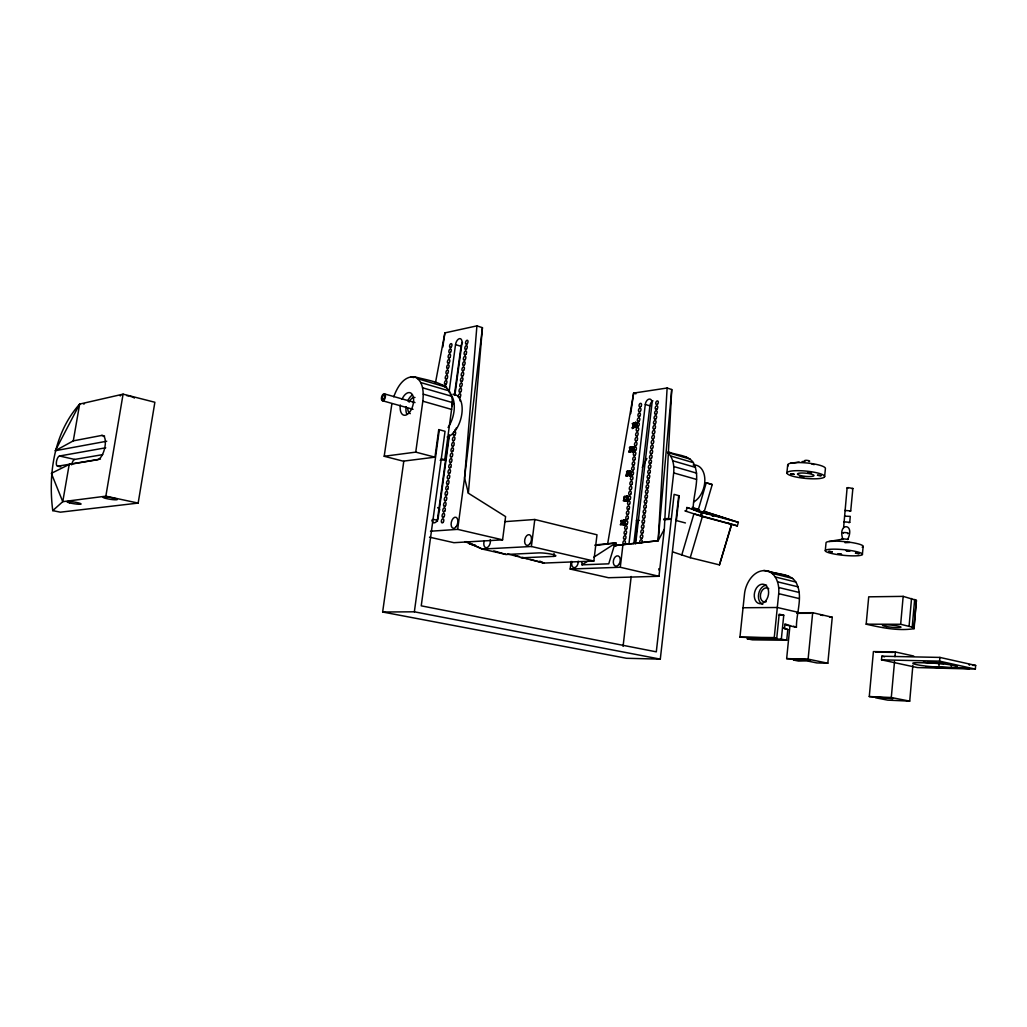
<?xml version="1.0" encoding="UTF-8"?>
<svg xmlns="http://www.w3.org/2000/svg" width="1027" height="1027" viewBox="0 0 1027 1027"><rect width="100%" height="100%" fill="white"/><g stroke="black" fill="none" stroke-linecap="round" stroke-linejoin="round"><path stroke-width="1.5" d="M787.799 629.538L784.487 628.806L784.898 624.75L796.426 627.317C796.233 612.503 803.692 595.981 795.848 582.052C789.84 572.963 777.208 574.761 768.196 571.089C754.832 567.738 745.499 582.617 744.472 594.222L739.941 637.228L776.746 638.126L779.185 614.185L783.755 615.224L781.342 639.115L786.721 640.27L787.799 629.538L783.485 627.882M776.746 638.126L774.242 637.587L778.71 593.67C779.506 585.12 776.887 574.671 768.196 571.089M615.879 546.043L615.905 542.924L595.018 544.939M635.841 425.499C633.261 429.35 636.573 418.22 635.841 425.499L636.766 425.781L636.945 423.56L635.212 422.559L634.416 426.654L636.278 427.36L634.532 426.898M636.252 426.873L635.662 425.91M703.007 516.504C698.784 517.454 701.236 510.098 704.086 512.845L692.044 508.943L693.174 509.251C693.071 494 700.979 477.144 693.366 462.651C687.82 454.537 676.446 455.474 668.295 451.803M663.93 518.815L668.513 518.507L673.686 472.908C674.328 465.68 673.237 457.554 667.563 452.458L690.26 459.146M634.866 427.142C636.689 427.091 637.395 421.84 635.212 422.559M628.986 475.796C635.084 468.633 623.915 471.342 629.91 476.053M635.264 425.73L635.803 427.425M622.478 523.513C621.566 521.472 624.788 518.006 624.609 521.729C625.315 526.556 619.474 523.244 625.173 524.065M633.158 424.549L634.25 425.525L632.696 425.165L633.518 423.291L632.35 423.702M632.324 423.715C637.587 420.467 629.089 431.674 633.569 427.745M571.102 561.435L570.165 569.048L608.485 577.726L658.975 576.275L664.315 529.239L671.735 389.528L667.126 388.013L633.62 393.097L607.727 543.347M440.185 460.301L444.742 459.737L451.598 409.414C456.437 383.122 435.692 382.352 414.651 376.858C403.521 375.677 396.961 387.821 393.765 396.794M581.808 561.653L582.014 564.837L608.741 563.823L614.287 545.632L658.14 540.728L667.126 388.013M391.878 403.739L384.201 456.27L415.742 452.124L422.829 401.198C423.689 392.763 423.676 380.914 414.651 376.858M627.317 475.719L626.393 475.462C629.782 471.252 627.523 468.736 626.008 475.373L626.868 476.284L626.008 475.373M630.385 450.096L631.31 450.365L630.347 451.649L629.41 451.379L631.181 448.029L630.758 447.181L629.551 447.515L629.474 448.17L631.091 447.464M633.081 451.97L631.438 450.866C637.138 451.546 631.592 448.76 631.31 447.413M632.683 426.937L633.454 425.653L632.696 425.165M626.74 499.995L626.162 496.015L627.882 495.861L626.509 496.529C626.162 497.736 628.858 498.891 626.752 500.573C622.824 499.828 630.86 500.508 626.136 500.162M633.145 451.431C632.388 450.301 632.439 448.748 632.016 447.04L633.736 446.848L632.362 447.541L632.208 448.773L634.237 449.377M825.284 550.588L826.055 542.654A18.666 2.914 5.6 0 1 829.02 541.486L842.846 539.136C837.121 522.242 855.85 522.782 847.622 539.534M429.504 537.16L453.921 542.692L502.588 539.83L505.592 516.594L468.376 493.217L482.433 327.677L476.913 325.867L464.551 477.94L457.657 529.367L430.467 531.229M975.355 669.103L975.65 665.432L939.898 657.421L881.846 656.214L881.513 659.847L917.304 667.563L975.355 669.103L939.577 661.157L881.513 659.847M931.45 663.006L918.703 662.697A16.175 1.515 5.8 0 0 916.328 664.585A16.175 1.515 5.8 0 0 938.871 667.101L951.272 667.422L951.477 664.995M938.871 667.101L939.179 663.481L943.826 663.596M939.577 661.157L939.898 657.421M624.121 522.332C623.607 516.35 622.246 528.507 624.121 522.332L625.058 522.563M629.05 472.625L629.448 475.244L630 471.573L628.563 474.012L627.253 473.627M630.052 475.54L631.091 472.754M913.683 656.035L895.39 651.978L873.412 651.58L869.266 696.55L893.066 698.553L875.569 697.782L887.687 700.132L909.717 701.133L912.862 665.368M614.287 545.632L658.14 540.728L671.735 389.528M909.717 701.133L891.295 697.526L894.543 661.401M894.966 656.689L895.39 651.978M914.094 628.665L912.207 627.15L900.666 624.275L903.169 596.366L868.714 596.828L866.172 624.185C881.718 627.69 898.227 631.207 914.094 628.665L916.366 600.333L903.169 596.366M909.075 626.265L911.54 598.497M912.207 627.15L914.659 599.447M913.914 627.972L916.366 600.333M625.007 520.188C620.847 521.177 626.675 527.762 622.567 524.258M862.385 554.49A18.679 2.837 5.6 0 0 835.734 549.175A18.679 2.837 5.6 0 0 833.423 553.874A18.679 2.837 5.6 0 0 862.385 554.49L863.142 546.531M789.981 625.443L786.656 658.628L806.079 659.527L810.444 660.425L793.396 660.014L798.505 661.067L806.67 660.836L816.876 662.941L827.826 663.224L832.255 617.253L812.678 612.708L797.376 612.772M849.74 511.228L850.715 510.971L852.872 488.48L848.071 487.607L847.108 487.889L843.616 527.57M848.726 522.64L849.74 522.371L850.253 516.363L844.605 516.183M827.826 663.224L808.108 659.129L812.678 612.708M824.604 476.695A18.961 3.672 5.5 0 0 797.157 470.674A18.961 3.672 5.5 0 0 795.501 476.887A18.961 3.672 5.5 0 0 824.604 476.695L825.4 468.659A18.948 3.749 5.5 0 0 816.683 464.474A18.948 3.749 5.5 0 0 797.697 462.574L790.52 463.254A18.948 3.749 5.5 0 0 788.197 465.886M786.887 472.882L787.709 464.859M686.37 511.356L686.806 507.518L689.322 508.211M403.778 461.341L382.647 612.015L626.47 658.281L660.297 659.141L678.719 495.63M633.839 543.668L649.898 405.883A5.019 3.197 -72.4 0 1 652.915 400.838M623.068 646.368L631.194 576.506M635.071 543.167L637.664 520.933M635.636 543.963L651.991 403.47A5.032 3.184 -72.4 0 0 649.205 399.079A5.032 3.184 -72.4 0 0 645.29 404.433L628.948 544.105M621.579 521.523C619.717 519.623 623.684 520.471 621.245 524.373C623.325 524.771 618.601 525.054 620.834 524.399L621.207 521.254L622.144 521.485M630.283 449.556L631.207 449.826L629.885 452.227L628.96 451.957L630.501 447.708L630.398 448.44M623.402 500.393L624.904 500.598M623.967 500.342L623.813 496.837L624.865 496.105L624.365 500.316L627.227 500.983M623.338 500.868L624.865 500.752L624.365 500.316M632.658 449.698L632.94 447.323L632.016 447.04M633.672 447.387L634.609 447.656L633.287 447.811L633.235 450.635L631.721 451.675M570.165 569.048L620.282 567.263L622.875 545.209M482.433 327.677L464.551 477.94L468.376 493.217M507.672 553.989L544.015 563.066L593.85 561.037L596.995 534.797L534.797 519.495L504.616 521.665M521.036 557.854L553.681 556.39L554.041 553.463M464.961 541.588L482.331 549.073L531.383 546.492L534.797 519.495M384.201 456.27L403.213 461.162L434.96 457.169L438.747 429.581L445.05 431.314L421.237 605.84L656.304 651.837L674.11 494.372L679.168 495.759L676.382 520.573L685.433 522.948M382.647 612.015L414.356 611.81L439.325 429.735M449.043 392.16L455.539 344.61A5.494 2.991 -73 0 1 459.454 338.653A5.494 2.991 -73 0 1 461.945 343.262L454.858 395.356M452.175 405.999L452.766 401.673M437.476 521.395A5.803 3.235 -76.5 0 1 437.361 520.291L448.773 436.475M454.37 395.356L461.033 346.343A5.482 3.004 -73 0 1 462.471 342.427M449.479 434.806L438.105 518.468A5.815 3.235 -76.5 0 1 434.703 522.756A5.815 3.235 -76.5 0 1 431.828 520.073M630.706 413.65L633.62 393.097L635.918 393.829M442.765 347.165L444.896 332.889L476.913 325.867M138.157 503.089L154.872 402.263L123.086 394.15L79.657 404.086C54.11 432.701 48.025 473.614 52.749 510.624L60.362 512.178L138.157 503.089L105.845 496.169L62.763 501.677L52.749 510.624M105.845 496.169L123.086 394.15M69.207 464.448L62.763 501.677L51.35 473.344L69.207 464.448L97.578 459.724A12.478 5.007 -76.3 0 0 104.985 446.629A12.478 5.007 -76.3 0 0 101.712 435.435L73.289 440.865L55.304 450.699L79.657 404.086L73.289 440.865M435.435 382.955L444.896 332.889M631.425 447.977L631.451 449.39L630.514 449.12M626.906 471.342C631.361 472.6 627.266 469.609 628.19 473.883M629.525 473.152L630.064 471.611M627.304 500.431L628.036 499.34M623.98 524.425L624.942 523.411L624.005 523.167M681.723 555.158L693.918 513.847L731.506 524.168L719.452 564.889L690.234 557.7L672.762 551.935M697.782 511.459L706.242 482.806L710.158 483.922L712.224 484.564L703.752 513.23M703.7 511.215L738.362 522.307L737.296 525.901L701.364 516.273L702.442 512.601L686.806 507.518M690.234 557.7L702.442 516.376M731.84 524.027L719.452 564.889M642.26 467.401L646.869 458.517M635.623 423.65C636.252 421.545 638.858 423.946 635.431 422.418M629.217 475.809L630.809 475.681L630.193 474.808M632.606 450.956L633.903 451.418L633.235 450.635M636.021 423.689L636.817 423.227M623.171 520.291L624.981 520.792L622.863 520.907M658.14 540.728L664.315 529.239M633.389 427.206L634.108 426.898M451.649 403.393L453.343 401.698M852.872 488.48L851.884 488.762M842.101 538.726L848.122 539.355M582.014 564.837L587.226 561.474M593.747 557.25L615.905 542.924L595.211 545.517M630.989 448.016L629.641 448.029M915.185 601.719L916.533 601.116M845.016 542.705L849.881 542.474M632.208 448.773L634.121 449.197L632.362 448.735M621.63 521.1L620.693 520.856M55.304 450.699L106.744 441.225M60.773 466.874L57.73 466.207A5.238 2.015 -76.5 0 1 56.498 461.47A5.238 2.015 -76.5 0 1 59.502 456.001L105.742 447.785M59.502 456.001L74.689 459.428L102.713 454.627M57.73 466.207L100.466 459.069M809.096 461.649C812.049 460.738 803.602 459.454 804.5 461.059M790.52 463.254L799.173 462.047M802.061 461.637L804.937 461.239M631.438 450.866L632.645 451.944M629.41 451.379L630.95 451.212L628.96 451.957M626.393 475.462L627.933 475.308L625.931 476.027M847.673 533.706C851.101 532.923 840.831 531.768 843.411 533.257M829.02 541.486L836.222 541.152A18.666 2.914 5.6 0 1 856.839 543.527A18.666 2.914 5.6 0 1 862.167 547.198M625.302 500.56L625.802 500.996L624.865 500.752M636.368 520.638L639.423 520.432M663.635 519.739L671.299 519.238L668.513 518.507M466.592 541.601L482.331 549.073L506.131 554.477L538.649 552.911A9.718 1.297 7.1 0 1 552.244 554.362A9.718 1.297 7.1 0 1 553.681 556.39M743.047 607.753L777.311 607.496L797.928 612.259M796.721 613.324L810.637 613.273M779.069 615.237L783.755 615.224M832.255 617.253L829.559 617.034M969.116 664.854L969.835 664.803L969.116 664.559M866.172 624.185L900.666 624.275M739.941 637.228L774.242 637.587M781.342 639.115L747.014 638.717L752.38 639.847L786.721 640.27M875.62 652.068L893.079 652.389M786.656 658.628L808.108 659.129M972.518 665.355L975.65 665.432M440.506 385.176L443.176 385.279M869.266 696.55L891.295 697.526M683.571 456.925L686.421 457.156M788.685 576.198L763.844 570.434M627.009 500.983L627.073 500.419M414.356 611.81L660.297 659.141M881.846 656.214L884.619 656.818M712.173 515.888L713.483 516.183M475.09 545.119L469.198 543.771L475.36 545.555M820.393 614.903L823.128 615.545M531.383 546.492L593.85 561.037M457.657 529.367L502.588 539.83M620.282 567.263L658.975 576.275M433.124 519.303L437.361 520.291M101.712 435.435L104.613 436.128M778.71 593.67L799.288 598.587M778.748 587.521L799.301 592.489M777.593 581.834L798.133 586.853M712.224 484.564L706.306 482.831M775.321 576.981L795.848 582.052M772.124 573.323L792.626 578.419M622.503 523.924L624.557 524.386M622.67 524.515L624.66 524.874M622.824 524.694L624.442 525.002M623.607 520.484L624.544 520.728M623.004 520.561L625.122 521.138M623.35 520.753L624.288 520.984M621.322 520.484L622.259 520.728M621.181 520.689L622.195 520.843M623.158 521.241L624.108 521.485M622.734 521.331L623.671 521.575M623.094 521.575L624.031 521.819M622.632 521.844L623.569 522.075M622.965 522.409L623.915 522.653L623.902 524.271M622.542 522.435L623.479 522.679M624.365 523.398L625.302 523.642M622.49 523.013L624.865 523.744M622.914 523.821L625.032 524.412M623.838 519.919L625.212 520.278M623.594 519.97L625.353 520.458M623.376 520.098L624.313 520.342M415.742 452.124L434.96 457.169M441.302 458.838L444.742 459.737M627.471 499.392L628.408 499.635M627.009 499.533L627.946 499.777M627.381 499.687L628.319 499.944M626.855 499.867L628.203 500.213M625.584 499.867L627.561 500.342M514.745 555.299L519.367 556.518M522.448 557.34L527.069 558.572M530.15 559.381L544.015 563.066L539.791 561.114M627.061 498.544L628.036 498.929M627.112 498.865L628.049 499.109M627.099 499.083L628.473 499.302M702.442 512.601L738.362 522.307M702.763 512.999L700.594 512.383M629.962 474.166L631.258 474.641M629.885 474.487L630.822 474.744M629.808 474.756L630.732 475.013M629.705 474.975L630.989 475.411M629.448 475.244L630.514 475.398M629.281 475.296L630.809 475.681M629.692 475.617L630.617 475.873M629.551 471.021L630.475 471.277M629.333 471.149L630.257 471.419M630.488 471.483L631.412 471.752M629.14 471.354L631.477 472.073M627.356 471.2L630.244 472.048M630.578 472.227L631.515 472.484M628.139 471.868L630.142 472.279M626.521 471.56L630.052 472.548L628.139 472.381M630.565 472.715L631.502 472.972M626.804 471.932L629.628 472.651M626.611 472.073L627.548 472.343M627.715 472.459L628.64 472.728M630.514 473.28L631.451 473.537M627.638 472.831L628.973 473.152M630.09 473.319L631.014 473.588M627.497 473.203L629.435 473.742M630.424 473.871L631.361 474.127M627.869 473.331L628.806 473.588M382.442 400.723L413.047 409.324M384.406 393.88A3.556 1.849 -74.5 0 1 384.457 399.49A3.556 1.849 -74.5 0 1 381.402 398.54A3.556 1.849 -74.5 0 1 384.406 393.88L414.985 402.584M694.303 510.137L697.461 511.035M422.829 401.198L451.598 409.414M673.686 472.908L696.486 479.416M423.278 394.15L451.996 402.456M673.828 466.566L696.601 473.139M493.82 550.908L506.131 554.477M422.585 387.795L451.264 396.165M630.732 448.388L631.656 448.658M633.389 449.325L634.314 449.608M672.788 460.789L695.536 467.426M630.655 448.76L631.99 449.081M632.362 449.248L633.787 449.672M632.016 449.325L634.339 449.89M632.979 449.826L634.314 450.275M632.953 450.044L633.89 450.314M633.325 450.327L634.262 450.596M632.863 450.481L633.8 450.763M632.709 450.827L634.057 451.187M629.923 450.108L630.848 450.378M631.785 451.071L632.927 451.418M629.5 450.712L630.796 451.071M632.606 451.521L633.543 451.79M631.361 451.521L633.312 451.906M629.038 451.315L629.962 451.585M632.362 447.541L633.287 447.811M630.385 447.143L631.836 447.541M629.936 447.284L632.041 447.849M631.169 447.785L632.093 448.054M629.551 447.515L632.118 448.298M629.821 447.875L631.656 448.324M631.169 448.311L632.093 448.581M693.366 508.326L698.655 509.893M410.684 376.716L413.676 377.589M418.105 378.847L446.681 387.282M420.813 382.583L449.454 390.992M670.644 455.975L693.366 462.651M633.184 426.616L636.034 427.425M633.068 426.744L633.993 427.027M632.94 426.847L634.391 427.219M633.094 427.309L634.018 427.579M632.645 427.463L633.8 427.694M632.183 427.45L633.338 427.758M634.699 423.368L636.971 424.138M634.07 423.394L634.994 423.676M636.445 424.048L637.318 424.896L635.97 424.677M633.633 423.612L634.558 423.894M633.633 423.779L634.519 424.228M633.543 424.112L634.468 424.395M633.479 424.254L634.404 424.536M636.316 425.204L637.241 425.473M633.377 424.369L634.519 424.883M632.76 424.652L634.481 425.152M634.737 425.627L636.612 426.372M633.441 425.473L634.365 425.756M634.737 425.935L635.662 426.218M633.454 425.653L636.522 426.59M633.441 425.884L636.393 426.757M633.402 426.115L634.327 426.398M634.891 426.552L636.098 426.924M633.351 426.308L635.341 426.937M635.572 426.95L636.496 427.232M635.674 422.354L637.189 422.88M635.02 422.752L637.356 423.458M634.853 423.021L636.945 423.56M635.199 423.188L637.382 423.856M705.279 513.346L707.372 513.988M698.848 509.649L696.113 508.878L699.567 510.021M811.561 463.832L814.129 464.64M455.539 344.61L461.033 346.343M645.29 404.433L649.898 405.883M703.572 511.395L706.627 512.357M693.546 509.366L720.838 517.146L716.807 515.657M699.117 511.934L698.09 511.6M728.567 523.346L731.224 524.065M692.198 507.377L698.155 509.302M704.073 511.485L732.277 520.471M732.829 524.45L737.296 525.901M684.868 510.881L701.364 516.273M844.476 522.191L843.732 521.755L849.74 522.371M845.657 510.804L844.939 510.38L850.715 510.971M712.16 515.528L713.483 516.003M847.814 488.351L847.108 487.889M793.55 626.226L796.426 627.317M784.936 623.851L790.674 626.034M632.902 448.735L633.98 449.069M437.682 507.595L439.826 509.931M693.186 465.013A19.718 13.094 -74.1 0 1 704.843 479.75A19.718 13.094 -74.1 0 1 693.649 502.023M71.659 464.846A5.212 2.041 -76.5 0 1 74.689 459.428M83.88 404.176A7.112 1.22 9.9 0 1 84.445 403.637M120.236 395.96A7.163 1.297 9.8 0 1 120.878 395.395M126.706 395.626A7.163 1.297 9.8 0 1 128.542 395.947M130.313 396.345A7.163 1.297 9.8 0 1 131.854 396.794M133.086 397.256A7.163 1.297 9.8 0 1 134.306 398.091M931.117 662.993A16.304 1.528 5.8 0 1 954.006 665.535A16.304 1.528 5.8 0 1 951.272 667.422M939.179 663.481A16.175 1.54 5.8 0 1 923.389 662.133M766.181 601.745A7.15 5.071 -77.1 0 1 760.571 594.094A7.15 5.071 -77.1 0 1 768.761 588.779M762.74 604.389A9.885 7.009 -77.1 0 1 758.671 593.773A9.885 7.009 -77.1 0 1 766.566 585.172M490.277 539.534A5.456 3.171 -76.9 0 1 486.837 547.673A5.456 3.171 -76.9 0 1 484.141 541.178M402.006 399.246A11.682 6.201 -74.5 0 1 412.918 395.793A11.682 6.201 -74.5 0 1 407.629 414.176A11.682 6.201 -74.5 0 1 400.337 405.023M410.299 413.637A8.421 4.493 -74.4 0 1 407.77 408.425M409.105 402.173A8.421 4.493 -74.4 0 1 414.959 397.462M406.885 414.292A11.656 6.213 -74.4 0 1 406.101 406.641M407.77 400.877A11.656 6.213 -74.4 0 1 412.456 394.946M450.044 393.893A22.183 12.119 -74.4 0 1 448.08 427.502M452.381 405.37A2.093 1.155 -74.2 0 1 453.549 403.277M452.946 394.304A22.106 12.157 -74.4 0 1 461.842 413.842A22.106 12.157 -74.4 0 1 447.117 437.066M456.36 427.874A2.093 1.155 -74.6 0 1 454.576 430.056M459.647 399.233A2.08 1.155 -74.1 0 1 460.019 400.877M444.344 386.55A2.054 1.117 -73.9 0 1 445.692 385.895A2.054 1.117 -73.9 0 1 446.167 387.603M578.24 561.23A5.109 3.184 -77 0 1 574.337 567.687A5.109 3.184 -77 0 1 571.975 561.487M639.757 542.615A1.913 1.245 -76.1 0 1 640.412 540.112A1.913 1.245 -76.1 0 1 642.08 540.356A1.913 1.245 -76.1 0 1 641.708 542.911M658.885 568.663A5.161 3.402 -76.9 0 1 658.859 569.972M790.585 473.819L794.038 474.256L790.585 473.819M800.187 476.733L803.627 477.17L800.187 476.733M807.902 472.292L811.381 472.741L807.902 472.292M817.518 475.244L820.984 475.681L817.518 475.244M828.866 551.396L832.242 551.82L828.866 551.396M838.109 553.874L841.472 554.298L838.109 553.874M846.248 550.69L849.663 551.127L846.248 550.69M855.504 553.194L858.906 553.617L855.504 553.194M925.635 666.972L969.527 668.474L925.635 666.972M945.148 663.07L928.113 662.274L945.148 663.07M69.592 502.871A7.176 0.86 8.9 0 0 81.043 504.103A7.176 0.86 8.9 0 0 71.492 501.677A7.176 0.86 8.9 0 0 69.592 502.871M105.588 498.365A7.228 0.911 8.9 0 0 117.232 499.61A7.228 0.911 8.9 0 0 107.745 497.119A7.228 0.911 8.9 0 0 105.588 498.365M886.262 626.534A9.384 1.066 5.7 0 0 900.961 627.227A9.384 1.066 5.7 0 0 887.764 624.852A9.384 1.066 5.7 0 0 886.262 626.534M765.77 600.769A9.911 7.009 -77.1 0 0 764.229 584.466A9.911 7.009 -77.1 0 0 754.319 596.648A9.911 7.009 -77.1 0 0 765.77 600.769M801.291 475.732A8.293 1.605 5.5 0 0 813.975 475.629A8.293 1.605 5.5 0 0 801.92 472.998A8.293 1.605 5.5 0 0 801.291 475.732M529.958 543.694A5.482 3.286 -76.7 0 0 529.573 534.772A5.482 3.286 -76.7 0 0 524.617 541.627A5.482 3.286 -76.7 0 0 529.958 543.694M384.047 398.617A2.131 1.104 -74.5 0 0 384.008 395.254A2.131 1.104 -74.5 0 0 382.211 398.04A2.131 1.104 -74.5 0 0 384.047 398.617M450.417 352.441A2.054 1.104 -73.2 0 0 450.879 349.026A2.054 1.104 -73.2 0 0 448.863 351.106A2.054 1.104 -73.2 0 0 450.417 352.441M449.698 357.704A2.054 1.117 -73.3 0 0 450.16 354.289A2.054 1.117 -73.3 0 0 448.144 356.356A2.054 1.117 -73.3 0 0 449.698 357.704M451.135 347.177A2.054 1.104 -73.1 0 0 451.598 343.763A2.054 1.104 -73.1 0 0 449.582 345.842A2.054 1.104 -73.1 0 0 451.135 347.177M466.438 349.18A2.08 1.143 -73 0 0 466.9 345.727A2.08 1.143 -73 0 0 464.846 347.832A2.08 1.143 -73 0 0 466.438 349.18M467.157 343.852A2.08 1.13 -72.9 0 0 467.619 340.399A2.08 1.13 -72.9 0 0 465.565 342.517A2.08 1.13 -72.9 0 0 467.157 343.852M455.089 434.78A2.093 1.155 -74.7 0 0 455 431.456A2.093 1.155 -74.7 0 0 453.177 434.164A2.093 1.155 -74.7 0 0 455.089 434.78M454.345 440.198A2.093 1.155 -74.8 0 0 454.268 436.873A2.093 1.155 -74.8 0 0 452.445 439.569A2.093 1.155 -74.8 0 0 454.345 440.198M460.199 396.987A2.08 1.155 -73.9 0 0 460.109 393.713A2.08 1.155 -73.9 0 0 458.286 396.435A2.08 1.155 -73.9 0 0 460.199 396.987M460.635 391.967A2.08 1.143 -73.8 0 0 461.11 388.488A2.08 1.143 -73.8 0 0 459.043 390.555A2.08 1.143 -73.8 0 0 460.635 391.967M461.367 386.601A2.08 1.143 -73.7 0 0 461.829 383.122A2.08 1.143 -73.7 0 0 459.775 385.189A2.08 1.143 -73.7 0 0 461.367 386.601M462.086 381.235A2.08 1.143 -73.6 0 0 462.561 377.756A2.08 1.143 -73.6 0 0 460.507 379.836A2.08 1.143 -73.6 0 0 462.086 381.235M462.818 375.882A2.08 1.143 -73.5 0 0 463.293 372.403A2.08 1.143 -73.5 0 0 461.226 374.483A2.08 1.143 -73.5 0 0 462.818 375.882M463.536 370.529A2.08 1.143 -73.4 0 0 464.011 367.063A2.08 1.143 -73.4 0 0 461.957 369.142A2.08 1.143 -73.4 0 0 463.536 370.529M464.987 359.848A2.08 1.143 -73.2 0 0 465.462 356.382A2.08 1.143 -73.2 0 0 463.395 358.474A2.08 1.143 -73.2 0 0 464.987 359.848M464.268 365.188A2.08 1.143 -73.3 0 0 464.73 361.722A2.08 1.143 -73.3 0 0 462.676 363.802A2.08 1.143 -73.3 0 0 464.268 365.188M465.719 354.508A2.08 1.143 -73.1 0 0 466.181 351.041A2.08 1.143 -73.1 0 0 464.127 353.147A2.08 1.143 -73.1 0 0 465.719 354.508M456.309 526.504A5.674 3.197 -76.5 0 0 456.065 517.313A5.674 3.197 -76.5 0 0 451.11 524.438A5.674 3.197 -76.5 0 0 456.309 526.504M443.24 522.23A2.105 1.181 -76.6 0 0 443.163 518.828A2.105 1.181 -76.6 0 0 441.328 521.472A2.105 1.181 -76.6 0 0 443.24 522.23M449.184 478.312A2.093 1.168 -75.6 0 0 449.107 474.949A2.093 1.168 -75.6 0 0 447.271 477.619A2.093 1.168 -75.6 0 0 449.184 478.312M449.929 472.856A2.093 1.168 -75.5 0 0 449.839 469.493A2.093 1.168 -75.5 0 0 448.016 472.176A2.093 1.168 -75.5 0 0 449.929 472.856M448.44 483.781A2.093 1.168 -75.7 0 0 448.363 480.418A2.093 1.168 -75.7 0 0 446.54 483.088A2.093 1.168 -75.7 0 0 448.44 483.781M447.708 489.263A2.105 1.168 -75.9 0 0 447.618 485.887A2.105 1.168 -75.9 0 0 445.795 488.544A2.105 1.168 -75.9 0 0 447.708 489.263M450.66 467.401A2.093 1.168 -75.4 0 0 450.583 464.05A2.093 1.168 -75.4 0 0 448.76 466.72A2.093 1.168 -75.4 0 0 450.66 467.401M451.405 461.945A2.093 1.168 -75.3 0 0 451.315 458.594A2.093 1.168 -75.3 0 0 449.492 461.277A2.093 1.168 -75.3 0 0 451.405 461.945M452.137 456.502A2.093 1.168 -75.2 0 0 452.06 453.164A2.093 1.168 -75.2 0 0 450.237 455.847A2.093 1.168 -75.2 0 0 452.137 456.502M453.613 445.628A2.093 1.155 -74.9 0 0 453.523 442.303A2.093 1.155 -74.9 0 0 451.7 444.986A2.093 1.155 -74.9 0 0 453.613 445.628M452.881 451.058A2.093 1.168 -75.1 0 0 452.791 447.721A2.093 1.168 -75.1 0 0 450.969 450.417A2.093 1.168 -75.1 0 0 452.881 451.058M443.985 516.722A2.105 1.181 -76.4 0 0 443.908 513.32A2.105 1.181 -76.4 0 0 442.072 515.965A2.105 1.181 -76.4 0 0 443.985 516.722M444.73 511.215A2.105 1.181 -76.3 0 0 444.652 507.813A2.105 1.181 -76.3 0 0 442.817 510.47A2.105 1.181 -76.3 0 0 444.73 511.215M445.474 505.72A2.105 1.168 -76.2 0 0 445.397 502.331A2.105 1.168 -76.2 0 0 443.561 504.976A2.105 1.168 -76.2 0 0 445.474 505.72M446.219 500.226A2.105 1.168 -76.1 0 0 446.142 496.837A2.105 1.168 -76.1 0 0 444.306 499.494A2.105 1.168 -76.1 0 0 446.219 500.226M446.963 494.744A2.105 1.168 -76 0 0 446.873 491.355A2.105 1.168 -76 0 0 445.05 494.026A2.105 1.168 -76 0 0 446.963 494.744M448.966 362.98A2.054 1.117 -73.4 0 0 449.441 359.553A2.054 1.117 -73.4 0 0 447.425 361.62A2.054 1.117 -73.4 0 0 448.966 362.98M448.247 368.257A2.054 1.117 -73.5 0 0 448.709 364.829A2.054 1.117 -73.5 0 0 446.706 366.896A2.054 1.117 -73.5 0 0 448.247 368.257M447.528 373.546A2.054 1.117 -73.6 0 0 447.99 370.105A2.054 1.117 -73.6 0 0 445.975 372.172A2.054 1.117 -73.6 0 0 447.528 373.546M446.796 378.835A2.054 1.117 -73.7 0 0 447.271 375.394A2.054 1.117 -73.7 0 0 445.256 377.448A2.054 1.117 -73.7 0 0 446.796 378.835M446.077 384.124A2.054 1.117 -73.8 0 0 446.54 380.683A2.054 1.117 -73.8 0 0 444.524 382.737A2.054 1.117 -73.8 0 0 446.077 384.124M625.469 538.79A1.9 1.22 -76.1 0 0 625.276 535.709A1.9 1.22 -76.1 0 0 623.492 538.084A1.9 1.22 -76.1 0 0 625.469 538.79M630.129 499.173A1.887 1.207 -75 0 0 629.923 496.131A1.887 1.207 -75 0 0 628.139 498.519A1.887 1.207 -75 0 0 630.129 499.173M631.862 484.397A1.887 1.207 -74.6 0 0 631.656 481.368A1.887 1.207 -74.6 0 0 629.872 483.768A1.887 1.207 -74.6 0 0 631.862 484.397M631.284 489.314A1.887 1.207 -74.7 0 0 631.091 486.284A1.887 1.207 -74.7 0 0 629.294 488.672A1.887 1.207 -74.7 0 0 631.284 489.314M626.059 533.822A1.9 1.22 -76 0 0 625.867 530.741A1.9 1.22 -76 0 0 624.069 533.116A1.9 1.22 -76 0 0 626.059 533.822M630.706 494.244A1.887 1.207 -74.9 0 0 630.501 491.201A1.887 1.207 -74.9 0 0 628.717 493.589A1.887 1.207 -74.9 0 0 630.706 494.244M629.551 504.103A1.887 1.207 -75.1 0 0 629.346 501.06A1.887 1.207 -75.1 0 0 627.561 503.448A1.887 1.207 -75.1 0 0 629.551 504.103M628.96 509.045A1.887 1.207 -75.3 0 0 628.768 505.99A1.887 1.207 -75.3 0 0 626.983 508.378A1.887 1.207 -75.3 0 0 628.96 509.045M640.732 406.628A1.874 1.181 -72.5 0 0 641.105 403.483A1.874 1.181 -72.5 0 0 639.064 405.318A1.874 1.181 -72.5 0 0 640.732 406.628M624.891 543.771A1.9 1.22 -76.3 0 0 624.698 540.677A1.9 1.22 -76.3 0 0 622.901 543.039A1.9 1.22 -76.3 0 0 624.891 543.771M638.46 426.025A1.874 1.194 -73 0 0 638.833 422.88A1.874 1.194 -73 0 0 636.779 424.703A1.874 1.194 -73 0 0 638.46 426.025M639.025 421.173A1.874 1.181 -72.9 0 0 639.397 418.015A1.874 1.181 -72.9 0 0 637.343 419.85A1.874 1.181 -72.9 0 0 639.025 421.173M639.603 416.32A1.874 1.181 -72.8 0 0 639.962 413.162A1.874 1.181 -72.8 0 0 637.921 414.998A1.874 1.181 -72.8 0 0 639.603 416.32M628.383 514.001A1.887 1.207 -75.4 0 0 628.19 510.933A1.887 1.207 -75.4 0 0 626.393 513.32A1.887 1.207 -75.4 0 0 628.383 514.001M637.318 435.769A1.874 1.194 -73.3 0 0 637.69 432.598A1.874 1.194 -73.3 0 0 635.636 434.421A1.874 1.194 -73.3 0 0 637.318 435.769M637.883 430.891A1.874 1.194 -73.1 0 0 638.255 427.733A1.874 1.194 -73.1 0 0 636.201 429.556A1.874 1.194 -73.1 0 0 637.883 430.891M636.74 440.634A1.874 1.194 -73.4 0 0 637.112 437.476A1.874 1.194 -73.4 0 0 635.058 439.286A1.874 1.194 -73.4 0 0 636.74 440.634M636.175 445.513A1.874 1.194 -73.5 0 0 636.535 442.355A1.874 1.194 -73.5 0 0 634.493 444.152A1.874 1.194 -73.5 0 0 636.175 445.513M634.737 459.865A1.887 1.194 -73.9 0 0 634.545 456.848A1.887 1.194 -73.9 0 0 632.76 459.262A1.887 1.194 -73.9 0 0 634.737 459.865M635.315 454.961A1.887 1.194 -73.8 0 0 635.11 451.957A1.887 1.194 -73.8 0 0 633.325 454.383A1.887 1.194 -73.8 0 0 635.315 454.961M635.597 450.404A1.887 1.194 -73.7 0 0 635.97 447.233A1.887 1.194 -73.7 0 0 633.916 449.03A1.887 1.194 -73.7 0 0 635.597 450.404M634.16 464.756A1.887 1.194 -74.1 0 0 633.967 461.739A1.887 1.194 -74.1 0 0 632.183 464.153A1.887 1.194 -74.1 0 0 634.16 464.756M633.017 474.564A1.887 1.207 -74.3 0 0 632.812 471.547A1.887 1.207 -74.3 0 0 631.027 473.948A1.887 1.207 -74.3 0 0 633.017 474.564M633.595 469.66A1.887 1.194 -74.2 0 0 633.389 466.643A1.887 1.194 -74.2 0 0 631.605 469.044A1.887 1.194 -74.2 0 0 633.595 469.66M632.439 479.481A1.887 1.207 -74.5 0 0 632.234 476.451A1.887 1.207 -74.5 0 0 630.45 478.852A1.887 1.207 -74.5 0 0 632.439 479.481M627.805 518.943A1.887 1.207 -75.6 0 0 627.613 515.875A1.887 1.207 -75.6 0 0 625.815 518.263A1.887 1.207 -75.6 0 0 627.805 518.943M627.227 523.898A1.9 1.207 -75.7 0 0 627.022 520.83A1.9 1.207 -75.7 0 0 625.238 523.205A1.9 1.207 -75.7 0 0 627.227 523.898M626.637 528.866A1.9 1.22 -75.8 0 0 626.444 525.785A1.9 1.22 -75.8 0 0 624.66 528.16A1.9 1.22 -75.8 0 0 626.637 528.866M650.964 463.01A1.9 1.22 -73.9 0 0 650.746 459.968A1.9 1.22 -73.9 0 0 648.923 462.407A1.9 1.22 -73.9 0 0 650.964 463.01M651.529 458.068A1.9 1.22 -73.7 0 0 651.323 455.025A1.9 1.22 -73.7 0 0 649.5 457.464A1.9 1.22 -73.7 0 0 651.529 458.068M650.386 467.978A1.9 1.232 -74 0 0 650.168 464.923A1.9 1.232 -74 0 0 648.358 467.362A1.9 1.232 -74 0 0 650.386 467.978M649.809 472.933A1.9 1.232 -74.1 0 0 649.603 469.878A1.9 1.232 -74.1 0 0 647.78 472.317A1.9 1.232 -74.1 0 0 649.809 472.933M651.811 453.446A1.9 1.22 -73.6 0 0 652.171 450.237A1.9 1.22 -73.6 0 0 650.078 452.047A1.9 1.22 -73.6 0 0 651.811 453.446M656.933 409.144A1.9 1.207 -72.4 0 0 657.306 405.96A1.9 1.207 -72.4 0 0 655.213 407.822A1.9 1.207 -72.4 0 0 656.933 409.144M656.369 414.048A1.9 1.207 -72.5 0 0 656.741 410.864A1.9 1.207 -72.5 0 0 654.648 412.713A1.9 1.207 -72.5 0 0 656.369 414.048M657.498 404.24A1.9 1.207 -72.3 0 0 657.871 401.069A1.9 1.207 -72.3 0 0 655.778 402.931A1.9 1.207 -72.3 0 0 657.498 404.24M648.666 482.87A1.913 1.232 -74.4 0 0 648.448 479.802A1.913 1.232 -74.4 0 0 646.625 482.228A1.913 1.232 -74.4 0 0 648.666 482.87M648.088 487.851A1.913 1.232 -74.6 0 0 647.87 484.783A1.913 1.232 -74.6 0 0 646.047 487.196A1.913 1.232 -74.6 0 0 648.088 487.851M647.511 492.832A1.913 1.232 -74.7 0 0 647.292 489.751A1.913 1.232 -74.7 0 0 645.47 492.177A1.913 1.232 -74.7 0 0 647.511 492.832M646.355 502.806A1.913 1.232 -75 0 0 646.137 499.725A1.913 1.232 -75 0 0 644.314 502.139A1.913 1.232 -75 0 0 646.355 502.806M645.778 507.8A1.913 1.232 -75.1 0 0 645.559 504.706A1.913 1.232 -75.1 0 0 643.736 507.12A1.913 1.232 -75.1 0 0 645.778 507.8M646.933 497.813A1.913 1.232 -74.8 0 0 646.715 494.732A1.913 1.232 -74.8 0 0 644.892 497.158A1.913 1.232 -74.8 0 0 646.933 497.813M644.622 517.801A1.913 1.232 -75.4 0 0 644.404 514.707A1.913 1.232 -75.4 0 0 642.581 517.107A1.913 1.232 -75.4 0 0 644.622 517.801M640.168 411.468A1.874 1.181 -72.6 0 0 640.54 408.322A1.874 1.181 -72.6 0 0 638.486 410.158A1.874 1.181 -72.6 0 0 640.168 411.468M618.78 564.542A5.263 3.363 -76.8 0 0 618.241 555.954A5.263 3.363 -76.8 0 0 613.299 562.475A5.263 3.363 -76.8 0 0 618.78 564.542M655.804 418.952A1.9 1.207 -72.6 0 0 656.163 415.768A1.9 1.207 -72.6 0 0 654.083 417.617A1.9 1.207 -72.6 0 0 655.804 418.952M655.226 423.869A1.9 1.22 -72.8 0 0 655.598 420.672A1.9 1.22 -72.8 0 0 653.506 422.521A1.9 1.22 -72.8 0 0 655.226 423.869M654.661 428.785A1.9 1.22 -72.9 0 0 655.033 425.589A1.9 1.22 -72.9 0 0 652.941 427.425A1.9 1.22 -72.9 0 0 654.661 428.785M654.096 433.702A1.9 1.22 -73 0 0 654.456 430.506A1.9 1.22 -73 0 0 652.363 432.341A1.9 1.22 -73 0 0 654.096 433.702M653.519 438.632A1.9 1.22 -73.2 0 0 653.891 435.435A1.9 1.22 -73.2 0 0 651.798 437.258A1.9 1.22 -73.2 0 0 653.519 438.632M652.954 443.561A1.9 1.22 -73.3 0 0 653.326 440.365A1.9 1.22 -73.3 0 0 651.234 442.188A1.9 1.22 -73.3 0 0 652.954 443.561M643.454 527.827A1.913 1.245 -75.7 0 0 643.249 524.72A1.913 1.245 -75.7 0 0 641.426 527.121A1.913 1.245 -75.7 0 0 643.454 527.827M642.876 532.846A1.913 1.245 -75.8 0 0 642.671 529.739A1.913 1.245 -75.8 0 0 640.835 532.14A1.913 1.245 -75.8 0 0 642.876 532.846M642.299 537.878A1.913 1.245 -76 0 0 642.08 534.759A1.913 1.245 -76 0 0 640.257 537.147A1.913 1.245 -76 0 0 642.299 537.878M645.2 512.794A1.913 1.232 -75.3 0 0 644.982 509.7A1.913 1.232 -75.3 0 0 643.159 512.114A1.913 1.232 -75.3 0 0 645.2 512.794M652.376 448.504A1.9 1.22 -73.4 0 0 652.748 445.294A1.9 1.22 -73.4 0 0 650.656 447.117A1.9 1.22 -73.4 0 0 652.376 448.504M644.032 522.82A1.913 1.245 -75.6 0 0 643.826 519.713A1.913 1.245 -75.6 0 0 642.003 522.114A1.913 1.245 -75.6 0 0 644.032 522.82M649.231 477.902A1.913 1.232 -74.3 0 0 649.025 474.846A1.913 1.232 -74.3 0 0 647.203 477.273A1.913 1.232 -74.3 0 0 649.231 477.902"/></g></svg>
